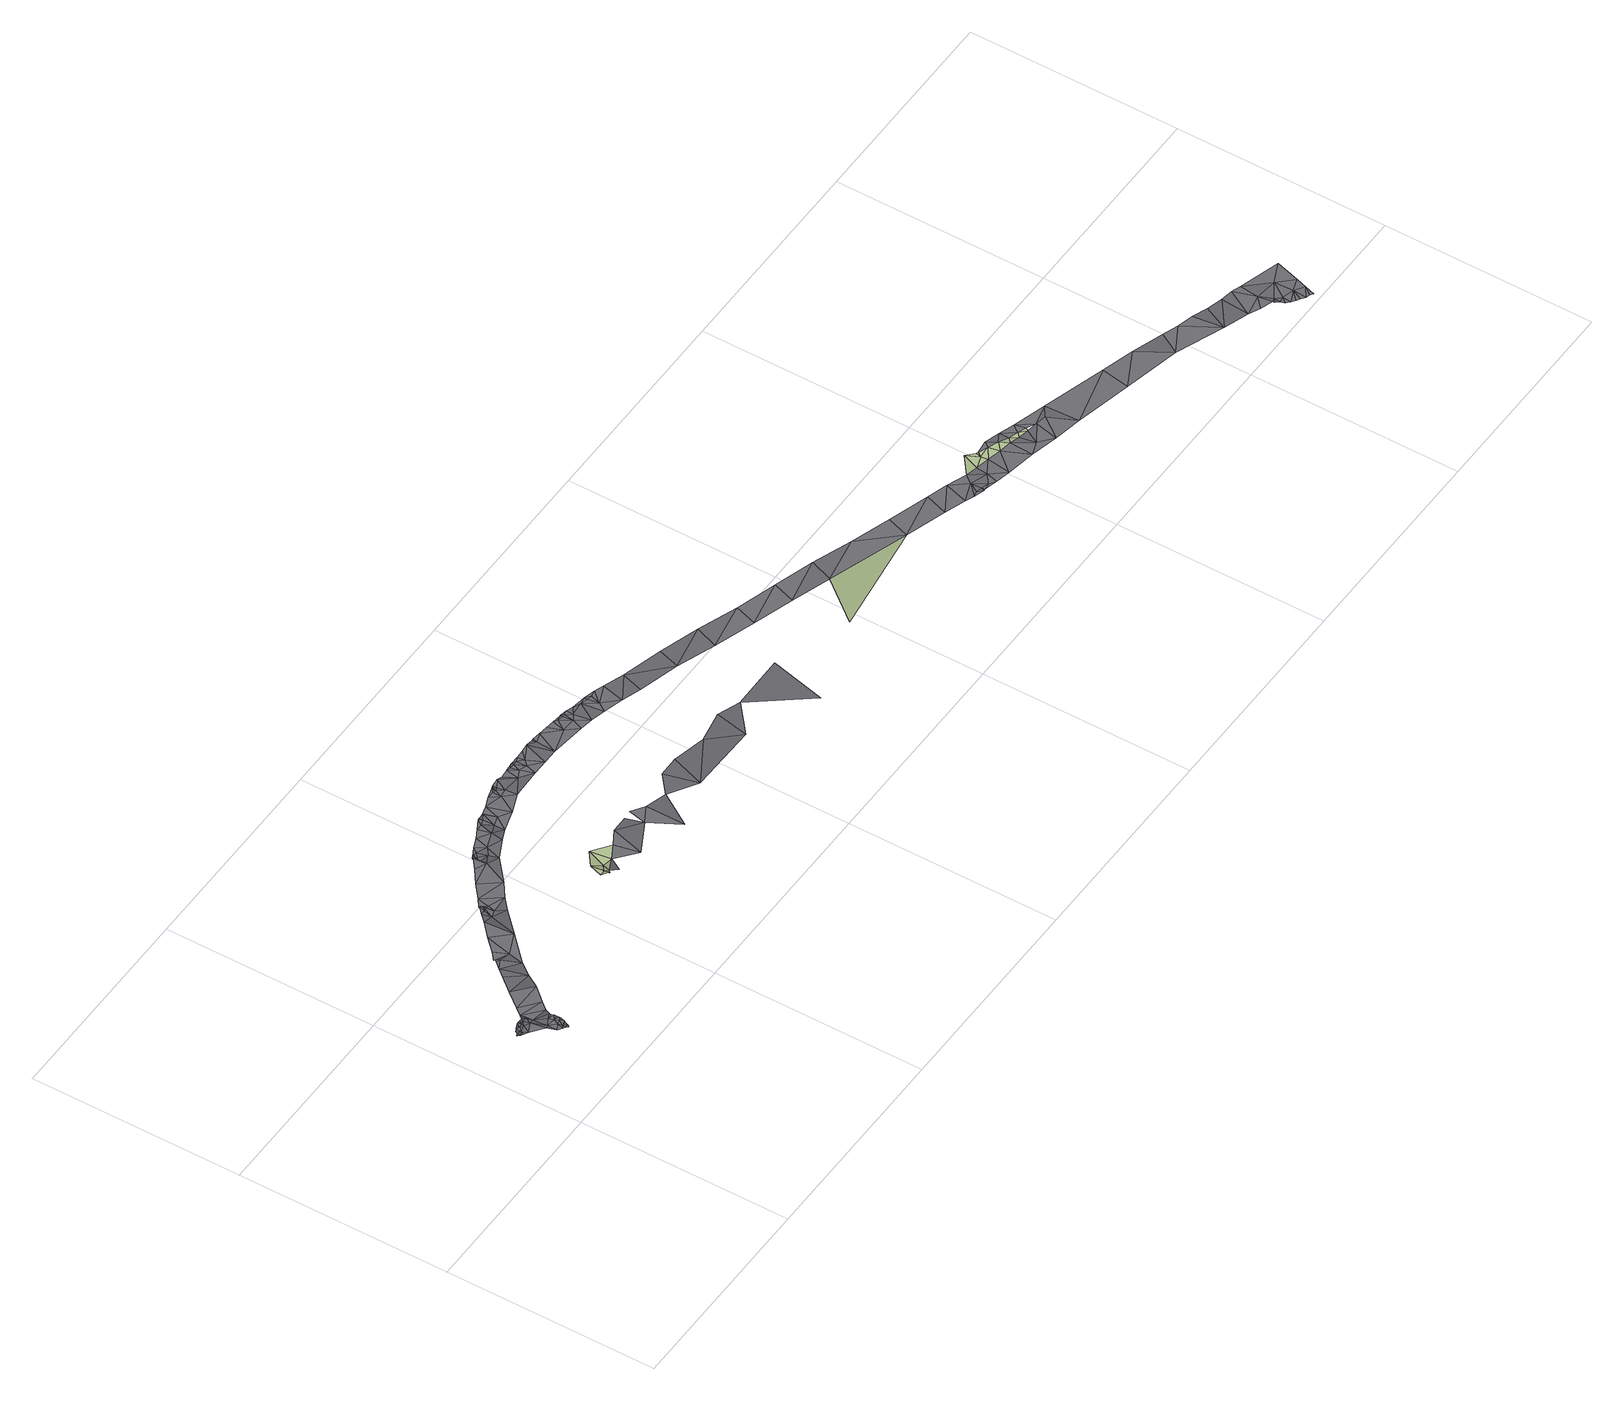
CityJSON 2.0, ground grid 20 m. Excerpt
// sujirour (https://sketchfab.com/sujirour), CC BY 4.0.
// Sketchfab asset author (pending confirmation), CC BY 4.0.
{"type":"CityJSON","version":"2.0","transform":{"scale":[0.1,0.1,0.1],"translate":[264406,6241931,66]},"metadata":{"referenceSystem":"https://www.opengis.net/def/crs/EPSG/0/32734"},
"CityObjects":{
"terrain1":{"type":"TINRelief","geometry":[{"type":"CompositeSurface","lod":"1","boundaries":[[[0,1,2]],[[3,2,1]],[[4,5,1]],[[5,6,1]],[[3,1,6]],[[6,5,7]],[[3,6,8]],[[8,6,7]],[[8,7,9]],[[10,11,12]],[[13,14,15]],[[15,16,13]],[[15,17,16]],[[13,16,18]],[[16,19,18]],[[16,17,20]],[[16,20,19]],[[17,21,20]],[[21,22,20]],[[23,22,21]],[[23,24,22]],[[25,24,23]],[[24,25,26]],[[26,25,27]],[[27,28,26]]]}]},
"road1":{"type":"Road","attributes":{"highway":"residential","name":"Selbourne Road","surface":"asphalt","lanes":1,"width":5.6,"oneway":"yes"},"geometry":[{"type":"MultiSurface","lod":"1","boundaries":[[[5,29,7]],[[7,30,9]],[[9,30,31]],[[31,30,32]],[[31,32,33]],[[32,34,35]],[[36,32,35]],[[34,37,35]],[[38,39,37]],[[38,40,39]],[[38,41,40]],[[41,38,42]],[[43,41,42]],[[43,42,44]],[[44,45,46]]]}]},
"road2":{"type":"Road","attributes":{"highway":"motorway_link","surface":"asphalt","lanes":1,"width":2.2,"oneway":"yes"},"geometry":[{"type":"MultiSurface","lod":"1","boundaries":[[[47,48,49]],[[50,51,52]],[[53,54,55]],[[56,57,58]],[[59,60,61]],[[55,62,63]],[[51,64,52]],[[65,66,61]],[[67,68,69]],[[69,68,70]],[[71,72,73]],[[70,68,57]],[[74,64,51]],[[75,76,77]],[[78,75,79]],[[76,75,78]],[[74,80,81]],[[82,83,63]],[[79,84,78]],[[80,74,75]],[[81,64,74]],[[85,86,87]],[[88,58,66]],[[89,60,90]],[[60,89,61]],[[61,91,59]],[[92,93,94]],[[95,96,93]],[[97,98,99]],[[100,101,102]],[[103,104,105]],[[106,102,107]],[[97,105,98]],[[108,109,110]],[[111,112,113]],[[114,115,116]],[[117,101,118]],[[110,109,119]],[[120,121,122]],[[123,124,125]],[[126,127,128]],[[129,130,131]],[[132,133,134]],[[120,122,129]],[[135,116,136]],[[137,138,139]],[[140,133,141]],[[11,142,143]],[[144,145,146]],[[147,138,148]],[[149,150,151]],[[152,153,154]],[[155,156,149]],[[157,158,159]],[[158,148,137]],[[160,161,153]],[[162,163,164]],[[73,72,87]],[[165,11,143]],[[21,166,167]],[[24,168,22]],[[169,170,171]],[[172,173,174]],[[172,175,173]],[[176,177,178]],[[177,179,180]],[[181,182,183]],[[184,185,182]],[[186,187,188]],[[189,190,191]],[[192,193,194]],[[191,192,189]],[[195,174,173]],[[189,192,194]],[[184,196,197]],[[169,198,199]],[[200,201,202]],[[12,203,204]],[[205,166,17]],[[17,166,21]],[[206,19,20]],[[207,208,209]],[[11,210,12]],[[188,187,211]],[[198,169,208]],[[212,213,214]],[[215,214,204]],[[25,23,216]],[[28,170,26]],[[187,177,176]],[[210,11,165]],[[169,171,208]],[[173,184,195]],[[27,25,216]],[[149,163,155]],[[152,160,153]],[[217,218,56]],[[104,98,105]],[[92,219,220]],[[221,126,128]],[[222,136,223]],[[55,224,62]],[[225,226,57]],[[74,227,228]],[[56,225,57]],[[51,229,74]],[[225,56,218]],[[230,108,110]],[[231,232,124]],[[201,233,234]],[[23,21,167]],[[55,83,53]],[[54,53,65]],[[117,108,230]],[[107,102,101]],[[94,235,219]],[[236,237,92]],[[123,231,124]],[[238,239,118]],[[121,120,240]],[[140,241,242]],[[243,144,146]],[[162,155,163]],[[147,244,138]],[[134,133,139]],[[116,245,114]],[[203,12,210]],[[246,158,247]],[[248,154,150]],[[90,249,89]],[[89,249,54]],[[103,49,250]],[[239,108,117]],[[110,251,230]],[[224,55,54]],[[160,247,161]],[[248,152,154]],[[161,158,157]],[[247,158,161]],[[157,153,161]],[[157,154,153]],[[252,251,119]],[[119,251,110]],[[102,253,254]],[[106,255,102]],[[233,256,234]],[[257,258,195]],[[174,195,258]],[[113,125,111]],[[259,260,200]],[[245,120,129]],[[129,131,245]],[[114,112,261]],[[240,120,245]],[[130,114,131]],[[114,245,131]],[[53,227,262]],[[55,63,83]],[[68,91,61]],[[88,66,65]],[[227,74,229]],[[75,228,79]],[[70,57,226]],[[66,58,57]],[[86,85,54]],[[79,82,84]],[[53,83,228]],[[65,61,89]],[[57,68,66]],[[80,75,77]],[[74,228,75]],[[228,83,79]],[[82,79,83]],[[91,68,67]],[[61,66,68]],[[126,223,127]],[[240,135,121]],[[141,132,221]],[[94,219,92]],[[103,263,49]],[[252,106,107]],[[240,245,116]],[[128,141,221]],[[263,264,265]],[[250,104,103]],[[230,251,107]],[[252,107,251]],[[241,223,136]],[[241,140,128]],[[138,244,139]],[[127,241,128]],[[141,128,140]],[[266,267,235]],[[105,97,264]],[[263,103,105]],[[99,266,264]],[[264,263,105]],[[268,54,85]],[[200,202,259]],[[198,208,207]],[[87,72,85]],[[54,249,86]],[[269,205,256]],[[112,114,130]],[[227,53,228]],[[262,65,53]],[[224,54,268]],[[234,202,201]],[[233,269,256]],[[107,101,230]],[[100,270,118]],[[116,115,136]],[[135,240,116]],[[259,205,14]],[[205,15,14]],[[256,205,259]],[[259,234,256]],[[173,175,189]],[[137,148,138]],[[156,248,150]],[[271,272,273]],[[149,151,274]],[[154,157,150]],[[113,123,125]],[[231,275,232]],[[276,146,272]],[[236,92,220]],[[267,219,235]],[[71,96,95]],[[193,277,194]],[[164,271,273]],[[150,157,151]],[[149,156,150]],[[238,278,275]],[[278,279,232]],[[111,125,279]],[[92,237,93]],[[273,162,164]],[[149,274,271]],[[149,271,163]],[[182,257,195]],[[189,175,190]],[[173,189,184]],[[177,181,179]],[[257,182,280]],[[65,89,54]],[[88,65,262]],[[281,111,279]],[[117,230,101]],[[136,222,135]],[[115,242,136]],[[282,137,139]],[[133,132,141]],[[48,47,254]],[[219,267,283]],[[148,158,246]],[[137,159,158]],[[194,196,189]],[[184,189,196]],[[263,47,49]],[[223,241,127]],[[242,241,136]],[[282,140,242]],[[133,282,139]],[[99,264,97]],[[266,235,264]],[[263,265,47]],[[48,250,49]],[[183,182,185]],[[181,280,182]],[[178,177,180]],[[181,183,179]],[[22,168,206]],[[284,143,142]],[[259,202,234]],[[115,114,261]],[[112,111,261]],[[118,239,117]],[[275,278,232]],[[276,243,146]],[[271,164,163]],[[118,270,278]],[[232,279,124]],[[22,206,20]],[[254,253,48]],[[157,159,151]],[[185,184,197]],[[182,195,184]],[[140,282,133]],[[254,100,102]],[[253,102,255]],[[166,205,269]],[[17,15,205]],[[171,170,28]],[[216,209,27]],[[167,216,23]],[[170,168,26]],[[265,264,235]],[[219,283,220]],[[96,71,73]],[[94,93,96]],[[284,142,260]],[[118,278,238]],[[100,118,101]],[[125,124,279]],[[281,261,111]],[[167,207,216]],[[209,216,207]],[[26,168,24]],[[14,284,259]],[[259,284,260]],[[274,276,271]],[[271,276,272]],[[211,187,176]],[[270,281,278]],[[279,278,281]],[[213,212,285]],[[144,213,285]],[[145,144,285]],[[186,188,199]],[[214,215,212]],[[204,203,215]],[[199,198,186]]]}]}
},
"vertices":[
[221,115,42],[222,121,39],[217,121,39],[221,133,39],[223,116,39],[225,118,39],[230,127,35],[240,125,35],[237,145,35],[254,133,35],[578,114,23],[694,134,12],[618,159,13],[795,144,11],[777,130,12],[789,128,11],[801,132,11],[802,125,11],[802,137,11],[804,136,11],[813,133,11],[815,122,11],[823,129,11],[827,120,11],[832,125,10],[837,118,10],[841,122,10],[847,116,10],[849,119,10],
[228,110,42],[258,109,36],[268,141,35],[292,127,31],[287,143,31],[307,98,32],[308,136,31],[296,144,31],[331,132,27],[355,114,30],[349,147,27],[368,147,27],[401,141,25],[423,114,27],[432,147,24],[453,139,24],[493,87,24],[508,141,21],
[154,173,38],[141,190,38],[139,179,38],[6,65,67],[8,63,67],[7,66,66],[24,64,67],[35,69,58],[27,70,66],[39,40,62],[40,43,62],[37,41,62],[46,53,62],[46,55,62],[41,52,62],[26,73,66],[24,73,66],[9,67,66],[33,53,62],[39,47,62],[46,49,62],[43,48,62],[45,47,62],[45,45,62],[51,102,58],[39,87,58],[68,87,58],[12,65,66],[16,69,66],[16,72,66],[14,71,66],[18,73,66],[20,70,66],[12,70,66],[10,69,66],[22,73,66],[23,70,66],[20,73,66],[34,80,58],[50,66,58],[56,73,58],[33,44,62],[40,57,62],[45,57,62],[46,51,62],[78,128,57],[69,123,57],[92,116,48],[63,116,57],[80,102,52],[125,174,48],[126,179,48],[120,173,48],[194,204,32],[191,213,32],[178,206,38],[132,180,38],[127,179,48],[128,177,48],[175,217,41],[182,216,31],[184,223,31],[183,223,31],[183,221,31],[239,235,23],[243,249,23],[233,246,23],[260,245,23],[269,235,23],[268,246,23],[189,223,31],[199,219,31],[182,222,31],[264,255,23],[266,257,23],[265,257,23],[223,242,31],[223,239,31],[229,242,31],[298,260,19],[294,258,19],[299,258,19],[263,256,23],[253,253,23],[260,253,23],[307,260,19],[308,253,19],[315,260,19],[274,258,23],[288,247,19],[331,239,17],[332,257,17],[323,261,19],[303,248,19],[303,258,19],[732,122,12],[739,143,12],[466,208,16],[473,229,15],[435,240,15],[333,261,17],[341,260,17],[388,251,16],[374,249,17],[377,233,17],[367,257,17],[367,255,17],[370,255,17],[395,252,16],[381,254,16],[368,245,17],[355,246,17],[364,235,17],[366,257,17],[362,256,17],[396,252,16],[395,249,16],[400,248,16],[701,155,12],[799,103,11],[826,98,11],[832,134,10],[878,120,10],[847,129,10],[857,115,10],[1083,20,8],[1087,25,8],[1081,23,9],[1086,17,8],[1014,79,8],[1032,46,9],[1029,75,8],[1059,66,7],[1044,70,7],[1055,38,9],[1076,42,9],[1069,63,9],[1097,40,8],[1078,60,9],[933,75,10],[987,64,9],[968,93,10],[1098,22,8],[1090,14,8],[1093,12,8],[1097,9,8],[1101,8,8],[1107,16,8],[1082,30,8],[1110,26,8],[1117,49,8],[879,87,11],[938,102,10],[761,112,11],[771,109,11],[766,113,11],[625,180,14],[580,171,14],[788,117,11],[817,138,11],[852,92,11],[867,112,11],[857,114,11],[663,167,13],[999,84,8],[549,204,14],[504,196,14],[542,183,14],[587,192,14],[839,103,11],[41,38,62],[42,39,62],[95,130,48],[82,137,48],[299,260,19],[282,258,19],[290,259,19],[28,73,66],[43,41,62],[44,43,62],[14,59,67],[19,67,66],[10,62,67],[185,220,31],[221,242,31],[218,237,31],[772,109,11],[772,112,11],[116,139,48],[76,131,57],[75,130,57],[203,232,31],[193,228,31],[266,253,23],[296,251,19],[300,238,19],[428,219,16],[331,261,17],[263,252,23],[350,259,17],[358,258,17],[374,256,17],[45,59,62],[134,185,38],[181,219,31],[178,219,41],[154,201,38],[168,183,38],[168,211,38],[779,110,11],[1078,29,9],[1078,27,9],[771,122,12],[752,115,12],[250,228,23],[26,50,67],[137,172,38],[130,170,38],[141,162,41],[114,167,48],[101,155,48],[31,77,58],[785,106,11],[212,213,32],[397,239,16],[415,246,16],[406,249,16],[391,230,16],[212,237,31],[410,225,16],[1104,6,8],[215,225,31],[230,232,23],[1066,33,9],[230,222,23],[315,238,19],[89,143,48],[758,137,12],[511,217,15]
]}
